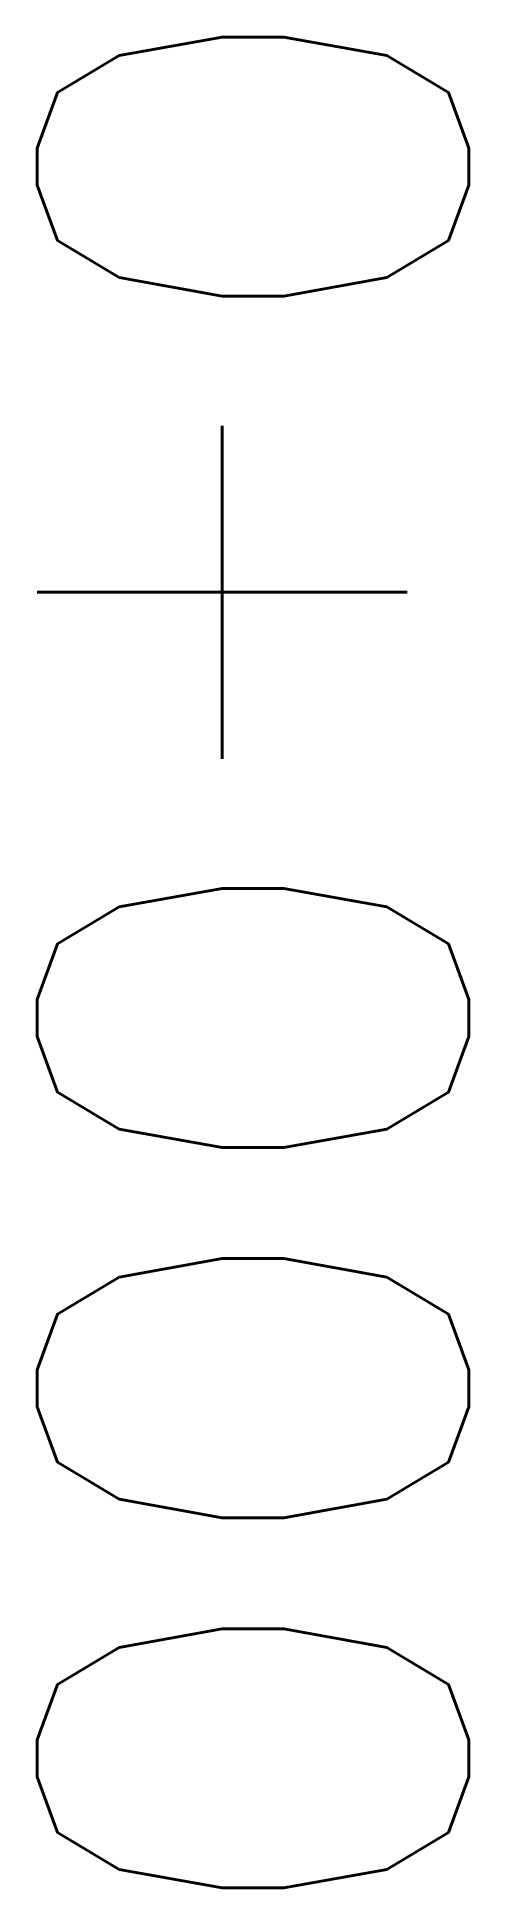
# Model space of a CAD drawing. Extents: x 0 to 1, y 0.13 to 4.41.
import ezdxf
from ezdxf.enums import TextEntityAlignment as Align

# ---------------------------------------------------------------- set-up
doc = ezdxf.new("R2010")
doc.units = 0
doc.layers.get('0').update_dxf_attribs({"linetype": 'CONTINUOUS'})
doc.styles.add('ROMANS', font='romans.shx')

msp = doc.modelspace()

# ---------------------------------------------------------------- texts
at = {"style": 'ROMANS'}
msp.add_text('0+000', height=1, rotation=270, dxfattribs=at).set_placement((0, 0), align=Align.RIGHT)

doc.saveas('drawing.dxf')
